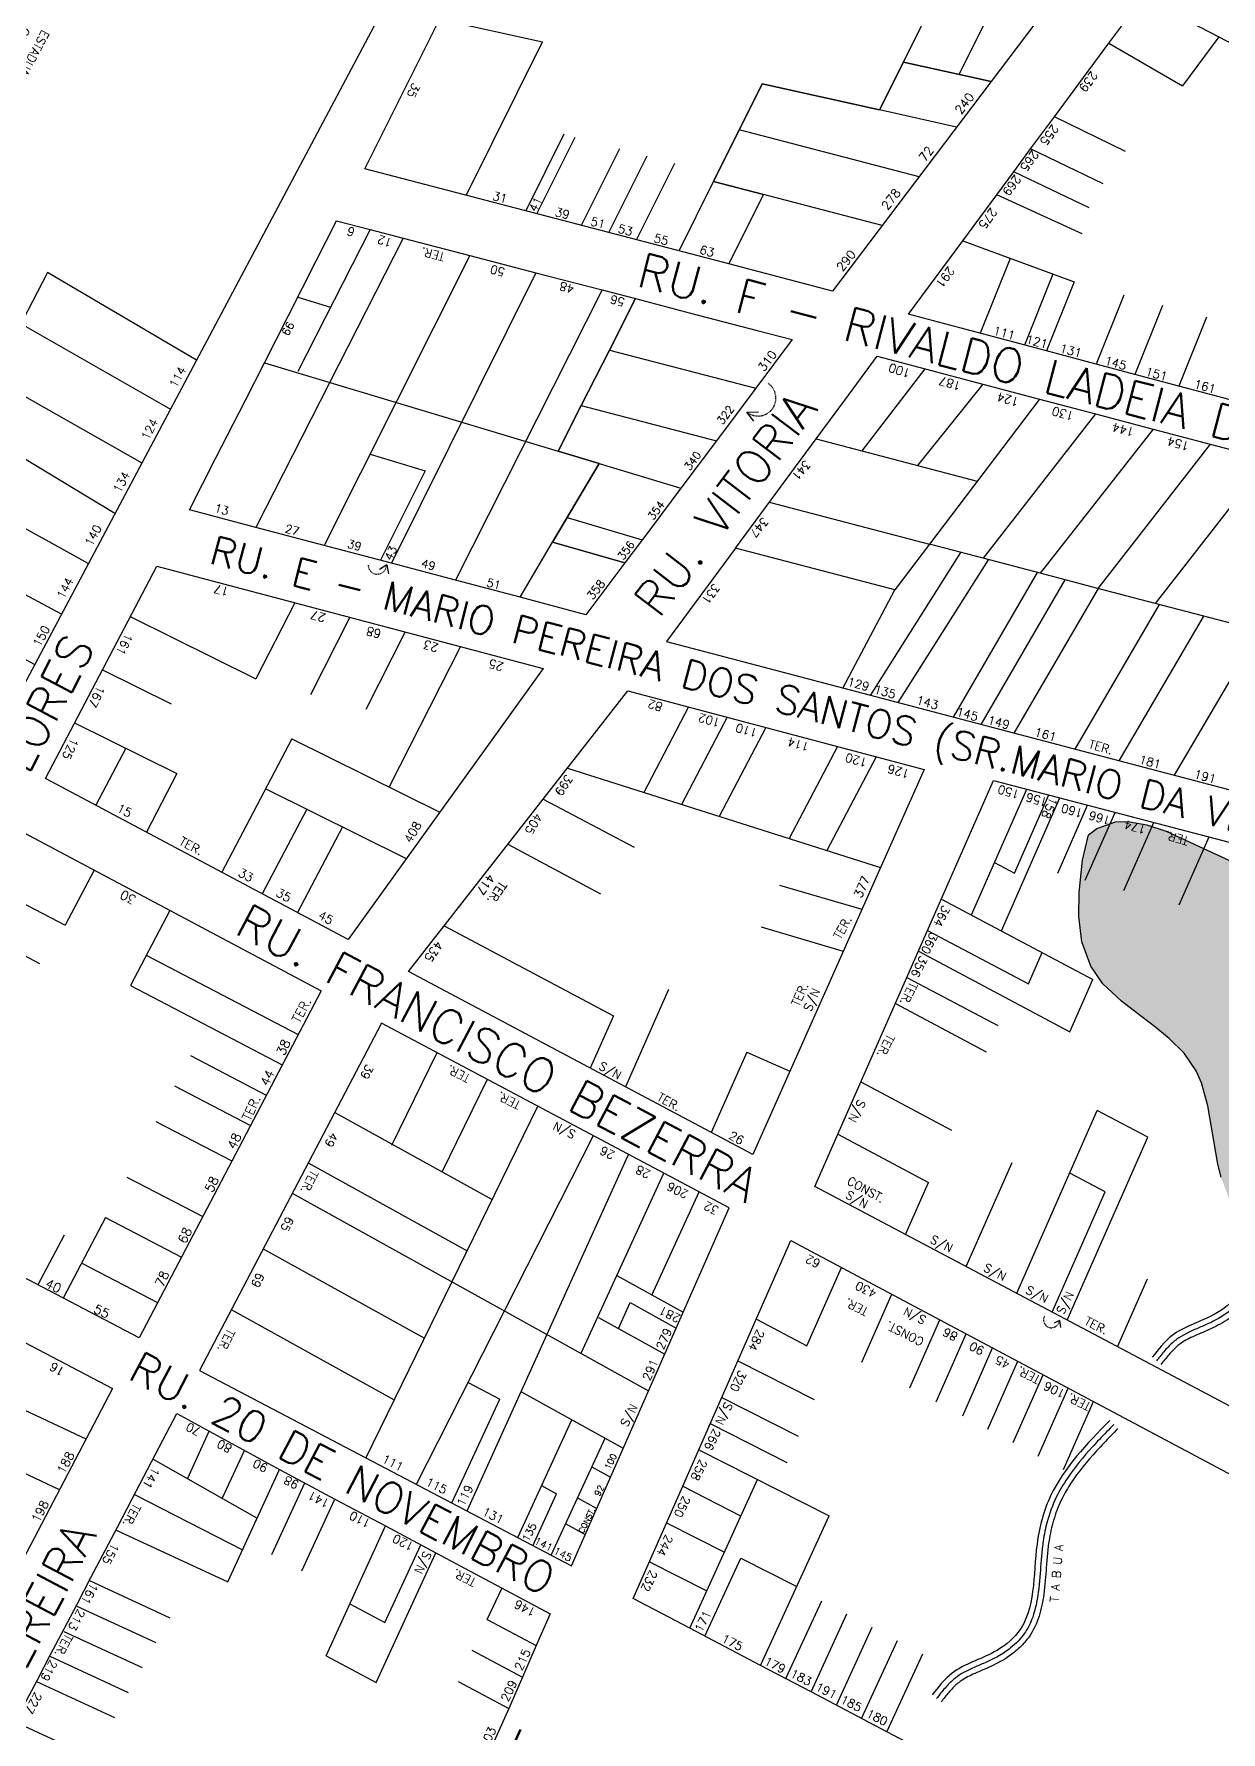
# Model space of a CAD drawing. Extents: x 714896 to 749292, y 8417558 to 8447149.
# Drawn here: x 738082.1 to 738290, y 8427037.1 to 8427334.4 of the extents above; entities that cross this region are included whole.
import ezdxf

# ---------------------------------------------------------------- set-up
doc = ezdxf.new("R2010")
doc.units = 0
doc.header["$MEASUREMENT"] = 0
doc.linetypes.add('ACAD_ISO03W100', pattern=[30, 12, -18])
for name, color, linetype in [('LOTE', 7, 'CONTINUOUS'), ('NUM-PORTA', 7, 'CONTINUOUS'), ('QUADRA', 6, 'CONTINUOUS'), ('REFERENCIA', 7, 'CONTINUOUS'), ('TEXTO', 7, 'CONTINUOUS'), ('TEXTODERUA', 3, 'CONTINUOUS')]:
    doc.layers.add(name, color=color, linetype=linetype)
doc.styles.add('ROMANS', font='ROMANS.SHX', dxfattribs={"height": 1.5})

msp = doc.modelspace()

# ---------------------------------------------------------------- hatches: boundary and pattern name
at = {"layer": 'REFERENCIA', "linetype": 'CONTINUOUS'}
h = msp.add_hatch(dxfattribs=at)
h.set_pattern_fill('AR-SAND', color=256, scale=2, style=0)
h.set_pattern_definition([(37.5, (0, 0), (-0.1259867162, 3.853647538), [0, -3.04, 0, -3.4, 0, -3.25]), (7.5, (0, 0), (3.5395534105, 5.6442921305), [0, -1.64, 0, -2.74, 0, -1.05]), (327.5, (-2.46, 0), (6.2282837235, 0.0113181071), [0, -1, 0, -3.6, 0, -4.7]), (317.5, (-2.46, 0), (6.012253209, 1.75535113), [0, -0.5, 0, -2.36, 0, -2.7])])
h.paths.add_polyline_path([(738403.14, 8427106.31), (738406.82, 8427110.55), (738412.96, 8427115.96), (738416.37, 8427120.03), (738418.73, 8427124.71), (738420.48, 8427130.07), (738422.75, 8427138.1), (738424.78, 8427143.42), (738429.03, 8427152.15), (738433.3, 8427160.4), (738435.72, 8427165.45), (738439.77, 8427176.78), (738441.08, 8427184.38), (738442.01, 8427194.93), (738443.01, 8427206.08), (738442.79, 8427209.89), (738442.17, 8427212.49), (738441.64, 8427213.77), (738438.72, 8427217.84), (738436.17, 8427220.02), (738433.07, 8427221.9), (738430.94, 8427222.84), (738427.14, 8427223.94), (738423.1, 8427224.47), (738419.93, 8427224.52), (738415.64, 8427224.15), (738411.95, 8427223.5), (738408.6, 8427222.56), (738405.36, 8427221.18), (738402.38, 8427219.3), (738399.66, 8427216.86), (738396.74, 8427213.42), (738390.71, 8427204.76), (738385.66, 8427197.43), (738379.94, 8427189.29), (738375.22, 8427181.99), (738373.08, 8427178.14), (738370.05, 8427172.34), (738368.52, 8427170.21), (738367.5, 8427169.24), (738366.27, 8427168.54), (738364.85, 8427168.21), (738362.98, 8427168.29), (738359.56, 8427169.33), (738355.91, 8427171.09), (738350.78, 8427173.85), (738347, 8427175.62), (738343.35, 8427176.86), (738338.41, 8427177.91), (738333.64, 8427178.44), (738327.28, 8427178.83), (738321.12, 8427179.45), (738317.64, 8427180.08), (738312.29, 8427181.41), (738307.68, 8427182.88), (738301.02, 8427185.43), (738296.97, 8427187.16), (738286.93, 8427191.8), (738280.36, 8427194.79), (738277.01, 8427195.94), (738273.67, 8427196.53), (738271.52, 8427196.44), (738268.26, 8427195.27), (738266.79, 8427194.15), (738265.72, 8427189.76), (738265.15, 8427184.07), (738265.1, 8427179.87), (738265.64, 8427175.45), (738267.17, 8427171.18), (738269.32, 8427168.11), (738272.57, 8427165.05), (738276.11, 8427162.32), (738278.59, 8427160.44), (738280.93, 8427158.53), (738283.55, 8427155.92), (738285.62, 8427152.86), (738286.55, 8427150.77), (738287.69, 8427146.7), (738289.44, 8427136.52), (738289.99, 8427134.2), (738291.58, 8427129.97), (738292.93, 8427127.67), (738295.68, 8427123.91), (738298.05, 8427120.75), (738299.96, 8427117.56), (738300.84, 8427115.38), (738301.38, 8427113.32), (738301.86, 8427110.67), (738302.26, 8427107.71), (738302.5, 8427106), (738302.99, 8427103.36), (738304.03, 8427099.97), (738305.08, 8427097.36), (738305.79, 8427095.38), (738306.47, 8427092.63), (738307.02, 8427088.63), (738308.15, 8427087.51), (738309.65, 8427086.12), (738315.96, 8427083.12), (738321.47, 8427079.66), (738326.07, 8427075.61), (738330.15, 8427070.25), (738333.91, 8427063.85), (738337.35, 8427058.58), (738341.29, 8427054.31), (738350.04, 8427047.64), (738361.26, 8427041.9), (738370.92, 8427038.46), (738384.73, 8427034.95), (738402.69, 8427031.53), (738405.78, 8427032.87), (738408.42, 8427034.32), (738409.55, 8427035.2), (738410.36, 8427036.07), (738411.16, 8427037.58), (738411.45, 8427039.57), (738411.03, 8427042.67), (738409.95, 8427046.16), (738408.11, 8427051.27), (738406.54, 8427056.94), (738406.02, 8427061.38), (738406.07, 8427064.93), (738406.54, 8427070.64), (738406.91, 8427075.84), (738406.79, 8427080.44), (738405.89, 8427085.02), (738403.16, 8427093.09), (738401.89, 8427098.09), (738401.68, 8427102.17)])
h.paths.add_polyline_path([(738415.2, 8427161.1), (738414.77, 8427162.26), (738414.63, 8427164.04), (738414.62, 8427166.07), (738413.91, 8427167.88), (738412.94, 8427169.36), (738410.89, 8427171.33), (738409.5, 8427171.98), (738409.54, 8427173.47), (738409.09, 8427178.27), (738408.04, 8427179.76), (738408, 8427181.09), (738408.25, 8427182.25), (738409.05, 8427183.75), (738409.55, 8427185.41), (738409.79, 8427187.9), (738411, 8427191.21), (738413.3, 8427197.54), (738414.39, 8427199.87), (738416.59, 8427202.04), (738417.81, 8427204.21), (738419.86, 8427207.21), (738420.38, 8427209.2), (738422.05, 8427210.04), (738422.76, 8427209.55), (738424.7, 8427209.9), (738426.21, 8427211.08), (738428.96, 8427212.26), (738429.64, 8427213.09), (738430.89, 8427213.11), (738431.05, 8427212.11), (738430.53, 8427209.96), (738431.09, 8427208.63), (738431.09, 8427207.47), (738430.41, 8427206.47), (738429.47, 8427203.82), (738429.09, 8427200.5), (738429.66, 8427198.85), (738431.04, 8427197.04), (738430.94, 8427193.39), (738430.54, 8427191.4), (738430.85, 8427187.43), (738429.65, 8427183.94), (738430.21, 8427182.12), (738430.23, 8427180.13), (738429.42, 8427178.63), (738427.85, 8427167.35), (738427.18, 8427166.52), (738425.82, 8427166.17), (738424.89, 8427164.67), (738424.21, 8427163.17), (738423.53, 8427161.51), (738422.99, 8427160.51), (738422.17, 8427160.5), (738420.1, 8427161.14), (738418.7, 8427160.3), (738418, 8427159.97), (738417.58, 8427159.63), (738417.16, 8427160.79)], flags=16)
h.paths.add_polyline_path([(738314.52, 8427122.17), (738356.72, 8427122.17), (738356.72, 8427128.17), (738314.52, 8427128.17)], flags=24)
h.paths.add_polyline_path([(738415.42, 8427181.4), (738426.76, 8427185.74), (738425.59, 8427188.81), (738414.25, 8427184.47)], flags=8)

# ---------------------------------------------------------------- linework, layer by layer
at = {"layer": 'LOTE', "color": 7}
for p, q in [((738273.27, 8427313.8, 527.59), (738260.83, 8427319.91, 526.87)), ((738269.33, 8427308.19, 527.51), (738256.66, 8427314.28, 526.87)), ((738266.93, 8427303.97, 527.48), (738253.69, 8427310.26, 526.87)), ((738265.68, 8427299.41, 527.44), (738250.72, 8427306.24, 526.87)), ((738146.81, 8427298.65, 524.97), (738120.98, 8427248.01, 522.02)), ((738141, 8427300.17, 524.97), (738128.33, 8427275.31, 523.52)), ((738158.48, 8427295.61, 524.97), (738132.96, 8427244.84, 522.02)), ((738244.77, 8427298.2, 526.87), (738264.26, 8427290.98, 527.34)), ((738084.52, 8427292.64, 524.84), (738048.52, 8427223.24, 521.89)), ((738110.59, 8427277.31, 524.26), (738084.52, 8427292.64, 524.84)), ((738170.04, 8427292.59, 524.97), (738144.74, 8427241.72, 522.02)), ((738253.09, 8427295.12, 527.38), (738247.83, 8427281.99, 526.87)), ((738260.54, 8427292.36, 527.36), (738255.56, 8427279.93, 526.87)), ((738181.66, 8427289.58, 524.97), (738155.93, 8427238.77, 522.02)), ((738264.26, 8427290.98, 527.34), (738259.42, 8427278.9, 526.87)), ((738128.34, 8427288.33, 524.93), (738134.08, 8427286.6, 524.78)), ((738272.96, 8427288.66, 527.34), (738268.12, 8427276.58, 526.87)), ((738279.73, 8427286.86, 527.34), (738274.89, 8427274.78, 526.87)), ((738079.88, 8427283.67, 524.8), (738106.03, 8427268.72, 524.26)), ((738287.46, 8427284.8, 527.34), (738282.62, 8427272.72, 526.87)), ((738045.12, 8427281.37, 527.25), (738096.33, 8427250.48, 524.26)), ((738122.49, 8427276.84, 524.93), (738173.94, 8427261.36, 523.6)), ((738227.14, 8427261.41, 527.21), (738238.19, 8427275.78, 527.84)), ((738074.93, 8427274.11, 524.73), (738101.02, 8427259.31, 524.26)), ((738248.3, 8427273.11, 527.84), (738236.82, 8427258.86, 526.91)), ((738091.64, 8427241.66, 524.26), (738039.37, 8427270.73, 527.25)), ((738258.22, 8427270.48, 527.84), (738238.93, 8427245.06)), ((738268.02, 8427267.89, 527.84), (738248.34, 8427242.59, 525.94)), ((738278.09, 8427265.23, 527.84), (738258.33, 8427239.97, 525.87)), ((738086.95, 8427232.83, 524.26), (738034.42, 8427260.9, 527.25)), ((738141, 8427260.83, 524.38), (738150.62, 8427257.94, 524.13)), ((738288.09, 8427262.59, 527.84), (738268.4, 8427237.32, 525.74)), ((738298.11, 8427259.94, 527.84), (738278.44, 8427234.69, 525.76)), ((738150.62, 8427257.94, 524.13), (738142.81, 8427242.24, 522.02)), ((738181.08, 8427259.21, 524.47), (738195.43, 8427254.89, 523.6)), ((738175.5, 8427249.76, 524.4), (738188.61, 8427245.81, 523.6)), ((738167.26, 8427235.77, 522.02), (738172.94, 8427245.4, 523.6)), ((738228.64, 8427218.59, 523.38), (738244.44, 8427243.61, 527.12)), ((738233.48, 8427217.32, 523.38), (738249.28, 8427242.34, 527.04)), ((738243.15, 8427214.77, 523.38), (738257.86, 8427240.09, 526.91)), ((738082.25, 8427224, 524.26), (738056.17, 8427237.92, 523.85)), ((738223.79, 8427219.86, 523.38), (738232.86, 8427237.05)), ((738247.98, 8427213.5, 523.38), (738262.71, 8427238.82, 526.87)), ((738253.79, 8427211.98, 523.38), (738268.54, 8427237.29, 526.83)), ((738127.81, 8427234.82), (738121.02, 8427221.47, 0.36)), ((738264.43, 8427209.18, 523.38), (738279.23, 8427234.48, 526.81)), ((738099.01, 8427232.39), (738121.02, 8427221.47, 0.36)), ((738137.47, 8427232.26), (738130.57, 8427218.68, 0.33)), ((738272.16, 8427207.15, 523.38), (738287.01, 8427232.44, 526.84)), ((738147.14, 8427229.7), (738140.24, 8427216.12, 0.33)), ((738156.81, 8427227.14), (738144.31, 8427202.55, 0.59)), ((738281.83, 8427204.61, 523.38), (738296.68, 8427229.9, 526.84)), ((738094.14, 8427223.08), (738106.15, 8427217.13, 0.42)), ((738196.75, 8427216.56, 521.89), (738188.91, 8427201.59, 521.89)), ((738089.26, 8427213.78), (738107.18, 8427204.9, 0.63)), ((738203.52, 8427214.77, 521.89), (738195.52, 8427199.5, 521.89)), ((738210.29, 8427212.98, 521.89), (738202.12, 8427197.4, 521.89)), ((738098.22, 8427209.35, 13.46), (738092.99, 8427199.35, 521.89)), ((738127.31, 8427210.98, 2106.55), (738115.06, 8427187.61, 521.89)), ((738127.31, 8427210.98, 2106.55), (738153.19, 8427198.15)), ((738222.85, 8427209.65, 521.89), (738214.39, 8427193.51, 521.89)), ((738229.62, 8427207.86, 521.89), (738221, 8427191.41, 521.89)), ((738107.18, 8427204.9, 0.63), (738101.82, 8427194.65, 521.89)), ((738122.73, 8427202.24, 2003.55), (738147.34, 8427190.03)), ((738129.9, 8427198.68, 1527.49), (738122.13, 8427183.85, 521.89)), ((738136.17, 8427195.57, 1539.47), (738128.31, 8427180.57, 521.89)), ((738074.33, 8427185.29, 517.59), (738087.63, 8427178.35, 519.73)), ((738070.62, 8427178.2), (738083.13, 8427171.67, 2.01)), ((738101.8, 8427173.08, 1040.65), (738128.4, 8427159.21)), ((738099.02, 8427167.77, 1040.65), (738125.62, 8427153.9)), ((738193.27, 8427167.07, 521.89), (738185.7, 8427150.05, 521.89)), ((738183.59, 8427162.49, 521.89), (738179.52, 8427153.34, 521.89)), ((738206.96, 8427156.11, 521.89), (738200.71, 8427142.07, 521.89)), ((738109.55, 8427155.51, 519.75), (738122.83, 8427148.58)), ((738106.76, 8427150.2, 519.75), (738120.05, 8427143.27)), ((738103.51, 8427144, 519.75), (738116.8, 8427137.07)), ((738098.41, 8427134.25, 519.75), (738111.69, 8427127.32)), ((738094.69, 8427127.17, 519.75), (738087.27, 8427113.03, 517.59)), ((738094.69, 8427127.17, 519.75), (738107.98, 8427120.24)), ((738087.42, 8427124.06, 518.92), (738082.84, 8427115.35, 517.59)), ((738090.52, 8427119.19, 519.75), (738103.8, 8427112.27)), ((738091.27, 8427088.35), (738073.13, 8427096.87)), ((738086.63, 8427079.49), (738073.04, 8427085.88))]:
    msp.add_line(p, q, dxfattribs=at)
at = {"layer": 'LOTE', "color": 7, "linetype": 'CONTINUOUS', "flags": 128}
for points in [[(738234.37, 8427329.49), (738243.2, 8427347.21)], [(738244.13, 8427327.32), (738252.97, 8427345.04)], [(738153.18, 8427337.03), (738171.21, 8427333.02)], [(738157.85, 8427306.23), (738171.21, 8427333.02)], [(738243.7, 8427318.1), (738230.19, 8427321.11)], [(738168.3, 8427303.47), (738175, 8427316.9)], [(738170.22, 8427302.91), (738176.92, 8427316.33)], [(738237.11, 8427309.38), (738205.65, 8427317.61)], [(738178.02, 8427300.92), (738184.71, 8427314.34)], [(738182.82, 8427299.66), (738189.51, 8427313.08)], [(738187.64, 8427298.35), (738194.34, 8427311.77)], [(738195.09, 8427296.43), (738201.15, 8427308.59)], [(738230.67, 8427300.86), (738209.86, 8427306.31)], [(738182.91, 8427279.07), (738208.54, 8427272.38)], [(738177.98, 8427269.33), (738201.63, 8427263.17)], [(738208.17, 8427266.59), (738206.97, 8427268.21), (738208.98, 8427268.25)], [(738246.29, 8427180.14), (738255.99, 8427202.16)], [(738251.53, 8427177.36), (738261.79, 8427200.64)], [(738253.83, 8427187.46), (738259.86, 8427201.15)], [(738261.39, 8427187.48), (738266.63, 8427199.38)], [(738266.23, 8427186.22), (738271.47, 8427198.11)], [(738273, 8427184.45), (738278.24, 8427196.34)], [(738282.67, 8427181.92), (738287.91, 8427193.81)], [(738250.33, 8427189.32), (738253.83, 8427187.46)], [(738241.04, 8427182.93), (738267.53, 8427168.85)], [(738238.62, 8427177.44), (738256.26, 8427168.07)], [(738237.01, 8427173.78), (738263.5, 8427159.7)], [(738256.26, 8427168.07), (738258.68, 8427173.56)], [(738234.99, 8427169.21), (738250.89, 8427160.76)], [(738263.5, 8427159.7), (738267.53, 8427168.85)], [(738232.98, 8427164.63), (738248.87, 8427156.18)], [(738226.93, 8427150.91), (738242.82, 8427142.45)], [(738254.22, 8427113.89), (738268.33, 8427145.92)], [(738277.17, 8427141.24), (738268.33, 8427145.92)], [(738222.9, 8427141.75), (738238.79, 8427133.3)], [(738263.06, 8427109.21), (738277.17, 8427141.24)], [(738245.38, 8427118.57), (738253.42, 8427136.82)], [(738269.68, 8427131.66), (738263.49, 8427134.93)], [(738234.77, 8427124.18), (738238.79, 8427133.3)], [(738260.4, 8427110.61), (738269.68, 8427131.66)], [(738217.46, 8427104.69), (738223.51, 8427118.42)], [(738271.89, 8427104.53), (738277.13, 8427116.43)], [(738227.1, 8427101.82), (738232.34, 8427113.72)], [(738208.64, 8427109.38), (738217.46, 8427104.69)], [(738235.53, 8427097.34), (738240.77, 8427109.24)], [(738261.7, 8427109.11), (738260.75, 8427108.65)], [(738261.7, 8427109.11), (738261.89, 8427107.88)], [(738240.12, 8427094.9), (738245.36, 8427106.8)], [(738205.41, 8427102.06), (738218.78, 8427095.27)], [(738244.76, 8427092.44), (738250, 8427104.33)], [(738249.17, 8427090.09), (738254.42, 8427101.98)], [(738253.59, 8427087.74), (738258.83, 8427099.64)], [(738158.17, 8427098.28), (738163.69, 8427095.37)], [(738258, 8427085.39), (738263.25, 8427097.29)], [(738202.59, 8427095.66), (738215.96, 8427088.86)], [(738262.42, 8427083.05), (738267.66, 8427094.94)], [(738200.57, 8427091.08), (738213.94, 8427084.29)], [(738109.01, 8427081.43), (738112.83, 8427089.74)], [(738102.99, 8427084.86), (738121.2, 8427074.51)], [(738115.11, 8427077.97), (738118.98, 8427086.39)], [(738198.56, 8427086.51), (738221.39, 8427074.9)], [(738116.09, 8427063.38), (738125.13, 8427083.04)], [(738099.74, 8427078.66), (738118.64, 8427068.98)], [(738123.78, 8427068.13), (738129.55, 8427080.68)], [(738195.73, 8427080.1), (738205.86, 8427074.95)], [(738129.07, 8427065.3), (738134.85, 8427077.86)], [(738096.43, 8427072.48), (738116.09, 8427063.38)], [(738133.3, 8427050.4), (738143.68, 8427073.15)], [(738192.91, 8427073.7), (738203.04, 8427068.55)], [(738143.56, 8427056.24), (738149.86, 8427069.85)], [(738142.07, 8427045.72), (738152.52, 8427068.43)], [(738189.9, 8427066.87), (738199.95, 8427061.77)], [(738205.91, 8427067.51), (738215.71, 8427062.53)], [(738091.85, 8427063.61), (738105.93, 8427057.09)], [(738161.52, 8427056.76), (738164.07, 8427062.21)], [(738089.65, 8427059.13), (738103.51, 8427052.72)], [(738137.45, 8427059.49), (738143.56, 8427056.24)], [(738087.4, 8427054.68), (738101.08, 8427048.34)], [(738161.52, 8427056.76), (738170.08, 8427052.2)], [(738084.9, 8427050.34), (738098.66, 8427043.97)], [(738133.3, 8427050.4), (738142.07, 8427045.72)], [(738158.84, 8427051.41), (738167.68, 8427046.7)], [(738082.58, 8427045.92), (738096.23, 8427039.6)], [(738156.44, 8427045.91), (738165.28, 8427041.2)], [(738078.87, 8427038.84), (738093.88, 8427031.89)]]:
    msp.add_lwpolyline(points, dxfattribs=at)
at = {"layer": 'LOTE', "color": 7}
for points in [[(738270.34, 8427332.78), (738283.26, 8427325.33)], [(738289.6, 8427333.91), (738283.26, 8427325.33)], [(738219.1, 8427263.52), (738247.32, 8427256.11)], [(738210.9, 8427252.42), (738238.93, 8427245.06)]]:
    msp.add_lwpolyline(points, dxfattribs=at)
at = {"layer": 'LOTE', "color": 7, "linetype": 'ACAD_ISO03W100', "ltscale": 0.003, "flags": 128}
msp.add_lwpolyline([(738143.94, 8427241.45), (738143.61, 8427240.54), (738143.34, 8427240.2), (738142.95, 8427239.93), (738142.53, 8427239.79), (738142.04, 8427239.78), (738141.58, 8427239.92), (738141.13, 8427240.25), (738140.85, 8427240.66), (738140.7, 8427241.39)], dxfattribs=at)
at = {"layer": 'LOTE', "color": 7, "flags": 128}
for points in [[(738143.94, 8427241.45), (738142.64, 8427240.62)], [(738143.94, 8427241.45), (738144.2, 8427239.89)], [(738092.68, 8427187.99), (738087.63, 8427178.35)], [(738105.92, 8427180.94), (738099.02, 8427167.77)]]:
    msp.add_lwpolyline(points, dxfattribs=at)
at = {"layer": 'LOTE', "color": 7, "elevation": 521.89, "flags": 128}
for points in [[(738175.54, 8427205.83), (738230.35, 8427188.44)], [(738171.32, 8427200.44), (738187.22, 8427191.99)], [(738165.13, 8427192.51), (738181.37, 8427183.87)], [(738212.71, 8427185.36), (738227.1, 8427181.14)], [(738153.98, 8427178.24), (738183.59, 8427162.49)], [(738209.45, 8427178.05), (738223.85, 8427173.83)], [(738206.96, 8427156.11), (738214.49, 8427152.81)]]:
    msp.add_lwpolyline(points, dxfattribs=at)
at = {"layer": 'LOTE', "color": 7, "linetype": 'CONTINUOUS'}
for points in [[(738144.79, 8427139.84), (738152.72, 8427156.06)], [(738153.62, 8427135.15), (738161.55, 8427151.36)], [(738140.29, 8427085.12), (738170.38, 8427146.67)], [(738134.81, 8427145.58), (738162.37, 8427130.3)], [(738149.14, 8427080.46), (738180.09, 8427141.51)], [(738157.99, 8427075.81), (738186.27, 8427138.22)], [(738130.17, 8427136.72), (738157.98, 8427121.3)], [(738177.95, 8427103.38), (738192.45, 8427134.93)], [(738127.38, 8427131.41), (738189.76, 8427096.83)], [(738190.33, 8427113.59), (738198.63, 8427131.65)], [(738122.27, 8427121.66), (738150.5, 8427106.02)], [(738184.2, 8427116.99), (738195.81, 8427110.56)], [(738116.7, 8427111.03), (738145.23, 8427095.22)], [(738184.48, 8427107.73), (738186.56, 8427112.27)], [(738186.56, 8427112.27), (738194.6, 8427107.81)], [(738180.98, 8427109.67), (738192.58, 8427103.24)], [(738167.4, 8427096.7), (738185.33, 8427086.76)], [(738155.33, 8427077.2), (738163.69, 8427095.37)], [(738166.84, 8427071.15), (738176.31, 8427091.76)], [(738172.71, 8427068.02), (738182.14, 8427088.53)], [(738179.84, 8427083.53), (738183.1, 8427081.72)], [(738196.98, 8427055.26), (738208.85, 8427081.27)], [(738169.47, 8427069.7), (738173.64, 8427078.78)], [(738171.02, 8427080.24), (738173.64, 8427078.78)], [(738177.33, 8427078.08), (738180.68, 8427076.23)], [(738175.25, 8427073.55), (738178.67, 8427071.65)], [(738209.37, 8427048.74), (738221.39, 8427074.9)], [(738199.63, 8427053.86), (738205.91, 8427067.51)], [(738213.79, 8427046.42), (738220.07, 8427060.07)], [(738218.22, 8427044.09), (738224.49, 8427057.74)], [(738222.64, 8427041.76), (738228.92, 8427055.41)], [(738227.07, 8427039.44), (738233.34, 8427053.08)], [(738231.49, 8427037.11), (738237.77, 8427050.76)]]:
    msp.add_lwpolyline(points, dxfattribs=at)
at = {"layer": 'LOTE', "color": 7, "linetype": 'ACAD_ISO03W100', "ltscale": 0.004}
msp.add_arc((738208.93, 8427270.64), 3.13, 231.108, 55.9573, dxfattribs=at)
at = {"layer": 'LOTE', "color": 7, "linetype": 'ACAD_ISO03W100', "ltscale": 0.002}
msp.add_arc((738260.31, 8427109.26), 1.4, 153.6772, 353.9366, dxfattribs=at)
at = {"layer": 'QUADRA', "color": 6, "linetype": 'CONTINUOUS'}
for points in [[(738074.4, 8427209.22), (738157.98, 8427366.45), (738104.82, 8427381.87), (738102.19, 8427382.22), (738099.66, 8427381.68), (738097.3, 8427380.21), (738095.67, 8427378.1), (738022.08, 8427237.55), (738074.4, 8427209.22)], [(738262.48, 8427342.93), (738249.74, 8427326.08), (738249.74, 8427326.08), (738234.37, 8427329.49), (738230.19, 8427321.11), (738209.67, 8427325.66), (738201.15, 8427308.59), (738209.86, 8427306.31), (738203.79, 8427294.14), (738203.79, 8427294.14), (738140.09, 8427310.77), (738166.73, 8427364.19), (738262.48, 8427342.93)], [(738201.15, 8427308.59), (738209.67, 8427325.66), (738230.19, 8427321.11), (738234.37, 8427329.49), (738234.37, 8427329.49), (738249.74, 8427326.08), (738221.97, 8427289.35), (738203.79, 8427294.14), (738209.86, 8427306.31)], [(738185.61, 8427241.81), (738178.8, 8427232.72), (738167.26, 8427235.77), (738155.93, 8427238.77), (738144.74, 8427241.72), (738132.96, 8427244.84), (738120.98, 8427248.01), (738109.38, 8427251.08), (738113.95, 8427260.06), (738119.16, 8427270.29), (738122.49, 8427276.84), (738126.7, 8427285.11), (738131.57, 8427294.67), (738135.14, 8427301.7), (738141, 8427300.17), (738146.81, 8427298.65), (738158.48, 8427295.61), (738170.04, 8427292.59), (738181.66, 8427289.58), (738187.46, 8427288.06), (738182.91, 8427279.07), (738177.98, 8427269.33), (738173.94, 8427261.36), (738181.08, 8427259.21), (738172.94, 8427245.4), (738185.61, 8427241.81)], [(738185.61, 8427241.81), (738172.94, 8427245.4), (738181.08, 8427259.21), (738173.94, 8427261.36), (738177.98, 8427269.33), (738182.91, 8427279.07), (738187.46, 8427288.06), (738197.09, 8427285.54), (738208.76, 8427282.5), (738214.93, 8427280.89), (738208.54, 8427272.38), (738201.63, 8427263.17), (738195.43, 8427254.89), (738190.14, 8427247.84), (738185.61, 8427241.81)], [(738084.16, 8427204.04), (738103.64, 8427241.22), (738171.31, 8427223.3), (738137.14, 8427175.87), (738084.16, 8427204.04)], [(738100.55, 8427106.07), (738047.41, 8427133.92), (738079.43, 8427195.03), (738132.41, 8427166.86), (738100.55, 8427106.07)], [(738058.62, 8427026.05), (738004.24, 8427051.54), (738042.77, 8427125.06), (738095.91, 8427097.21), (738058.62, 8427026.05)]]:
    msp.add_lwpolyline(points, close=True, dxfattribs=at)
at = {"layer": 'QUADRA'}
for points in [[(738292.28, 8427270.15), (738282.62, 8427272.72), (738274.89, 8427274.78), (738268.12, 8427276.58), (738259.42, 8427278.9), (738251.08, 8427281.12), (738241.42, 8427283.7), (738235.26, 8427285.34), (738235.26, 8427285.34), (738244.77, 8427298.2), (738250.72, 8427306.24), (738253.69, 8427310.26), (738256.66, 8427314.28), (738260.83, 8427319.91), (738265.91, 8427326.78), (738270.34, 8427332.78), (738276.29, 8427340.82)], [(738282.83, 8427337.43), (738289.6, 8427333.91), (738295.76, 8427330.72)]]:
    msp.add_lwpolyline(points, dxfattribs=at)
at = {"layer": 'QUADRA', "color": 6}
msp.add_lwpolyline([(738292.34, 8427231.04), (738278.44, 8427234.69), (738268.4, 8427237.32), (738258.33, 8427239.97), (738248.34, 8427242.59), (738238.93, 8427245.06), (738232.86, 8427237.05), (738204.96, 8427244.38), (738204.96, 8427244.38), (738219.1, 8427263.52), (738224.11, 8427270.31), (738229.79, 8427278), (738238.19, 8427275.78), (738248.3, 8427273.11), (738258.22, 8427270.48), (738268.02, 8427267.89), (738278.09, 8427265.23), (738288.09, 8427262.59), (738298.11, 8427259.94)], dxfattribs=at)
msp.add_lwpolyline([(738361.91, 8427183.55), (738380.78, 8427207.82), (738374.01, 8427209.6), (738355.62, 8427214.42), (738331.42, 8427220.78), (738326.58, 8427222.05), (738320.77, 8427223.57), (738314, 8427225.35), (738307.22, 8427227.13), (738300.58, 8427228.87), (738292.34, 8427231.04), (738278.44, 8427234.69), (738268.4, 8427237.32), (738258.33, 8427239.97), (738248.34, 8427242.59), (738238.93, 8427245.06), (738232.86, 8427237.05), (738204.96, 8427244.38), (738192.88, 8427228.03), (738207.56, 8427224.16), (738253.67, 8427212.02), (738303.08, 8427199.02), (738343.55, 8427188.38), (738361.91, 8427183.55)], close=True, dxfattribs=at)
at = {"layer": 'QUADRA', "linetype": 'CONTINUOUS', "elevation": 521.89}
msp.add_lwpolyline([(738207.99, 8427138.2), (738147.73, 8427170.24), (738186.12, 8427219.38), (738238, 8427205.64), (738207.99, 8427138.2)], close=True, dxfattribs=at)
at = {"layer": 'QUADRA', "linetype": 'CONTINUOUS'}
for points in [[(738321.55, 8427078.24), (738218.87, 8427132.6), (738250.18, 8427203.68), (738354.96, 8427176.28), (738321.55, 8427078.24)], [(738203.87, 8427128.86), (738143.01, 8427161.22), (738111.13, 8427100.4), (738176.25, 8427066.16), (738203.87, 8427128.86)], [(738295.97, 8427003.2), (738278.74, 8427012.26), (738255.13, 8427024.68), (738231.49, 8427037.11), (738218.22, 8427044.09), (738209.37, 8427048.74), (738196.98, 8427055.26), (738187.08, 8427060.46), (738195.73, 8427080.1), (738205.47, 8427102.19), (738214.68, 8427123.11), (738240.77, 8427109.24), (738274.79, 8427091.15), (738301.86, 8427076.76), (738318.1, 8427068.12), (738311.69, 8427049.32), (738304.1, 8427027.05), (738295.97, 8427003.2)]]:
    msp.add_lwpolyline(points, close=True, dxfattribs=at)
at = {"layer": 'QUADRA', "color": 6, "linetype": 'CONTINUOUS'}
msp.add_lwpolyline([(738077.56, 8427036.33), (738079.34, 8427039.73), (738082.74, 8427046.23), (738085.06, 8427050.66), (738087.42, 8427055.16), (738089.69, 8427059.48), (738092.11, 8427064.11), (738096.75, 8427072.96), (738099.34, 8427077.9), (738104.07, 8427086.92), (738107.16, 8427092.82), (738125.13, 8427083.04), (738134.85, 8427077.86), (738143.68, 8427073.15), (738152.52, 8427068.43), (738160.17, 8427064.35), (738164.89, 8427061.84), (738172.54, 8427057.75), (738170.08, 8427052.2), (738167.68, 8427046.7), (738165.28, 8427041.2), (738160.37, 8427030.25)], dxfattribs=at)
at = {"layer": 'REFERENCIA', "linetype": 'CONTINUOUS'}
msp.add_lwpolyline([(738289.99, 8427134.2), (738289.44, 8427136.52), (738287.69, 8427146.7), (738286.55, 8427150.77), (738285.62, 8427152.86), (738283.55, 8427155.92), (738280.93, 8427158.53), (738278.59, 8427160.44), (738276.11, 8427162.32), (738272.57, 8427165.05), (738269.32, 8427168.11), (738267.17, 8427171.18), (738265.64, 8427175.45), (738265.1, 8427179.87), (738265.15, 8427184.07), (738265.72, 8427189.76), (738266.79, 8427194.15), (738268.26, 8427195.27), (738271.52, 8427196.44), (738273.67, 8427196.53), (738277.01, 8427195.94), (738280.36, 8427194.79), (738286.93, 8427191.8), (738296.97, 8427187.16)], dxfattribs=at)
at = {"layer": 'REFERENCIA', "color": 4, "linetype": 'CONTINUOUS'}
msp.add_spline([(738309.02, 8427150.74), (738298.66, 8427137.55), (738296.27, 8427129.09), (738292.93, 8427113.58), (738288.79, 8427110.2), (738281.43, 8427106.49), (738277.91, 8427102.68)], degree=3, dxfattribs=at)
for points, knots in [([(738309.74, 8427150.04), (738309.31, 8427149.6), (738308.88, 8427149.17), (738307.62, 8427147.86), (738306.78, 8427146.98), (738304.36, 8427144.33), (738302.86, 8427142.53), (738300.86, 8427139.56), (738300.21, 8427138.45), (738299, 8427135.94), (738298.47, 8427134.5), (738297.76, 8427131.9), (738297.53, 8427130.77), (738297.23, 8427128.81), (738297.14, 8427127.98), (738296.99, 8427126.29), (738296.93, 8427125.44), (738296.74, 8427122.85), (738296.61, 8427121.11), (738296.07, 8427118.01), (738295.7, 8427116.63), (738294.84, 8427114.69), (738294.5, 8427114.08), (738293.77, 8427113.01), (738293.39, 8427112.55), (738292.57, 8427111.68), (738292.13, 8427111.28), (738291, 8427110.38), (738290.3, 8427109.91), (738288.94, 8427109.13), (738288.3, 8427108.82), (738287.01, 8427108.23), (738286.38, 8427107.96), (738285.08, 8427107.4), (738284.43, 8427107.11), (738283.26, 8427106.51), (738282.74, 8427106.2), (738281.99, 8427105.66), (738281.73, 8427105.45), (738281.22, 8427104.99), (738280.97, 8427104.74), (738280.23, 8427103.96), (738279.75, 8427103.39), (738279.08, 8427102.55), (738278.89, 8427102.3), (738278.69, 8427102.06)], [0, 0, 0, 0, 1.783926, 1.783926, 5.351779, 5.351779, 12.487484, 12.487484, 16.551706, 16.551706, 21.392539, 21.392539, 24.901311, 24.901311, 27.351555, 27.351555, 29.8018, 29.8018, 34.702289, 34.702289, 38.80321, 38.80321, 40.814429, 40.814429, 42.471394, 42.471394, 44.128359, 44.128359, 46.44257, 46.44257, 48.459098, 48.459098, 50.475625, 50.475625, 52.698325, 52.698325, 54.689008, 54.689008, 55.836696, 55.836696, 56.984384, 56.984384, 59.27976, 59.27976, 60.198751, 60.198751, 60.198751, 60.198751]), ([(738310.45, 8427149.34), (738310.03, 8427148.9), (738309.6, 8427148.47), (738308.34, 8427147.16), (738307.51, 8427146.29), (738305.03, 8427143.58), (738303.49, 8427141.72), (738301.64, 8427138.89), (738301.11, 8427137.99), (738300.12, 8427135.99), (738299.68, 8427134.87), (738298.94, 8427132.53), (738298.65, 8427131.31), (738298.3, 8427129.26), (738298.2, 8427128.46), (738298.03, 8427126.8), (738297.97, 8427125.94), (738297.79, 8427123.51), (738297.68, 8427121.9), (738297.28, 8427119.01), (738297.03, 8427117.73), (738296.23, 8427115.22), (738295.67, 8427114), (738294.41, 8427112.19), (738293.87, 8427111.56), (738292.68, 8427110.43), (738292.04, 8427109.91), (738290.88, 8427109.11), (738290.37, 8427108.79), (738289.33, 8427108.21), (738288.81, 8427107.96), (738287.27, 8427107.24), (738286.29, 8427106.85), (738284.49, 8427106.03), (738283.68, 8427105.62), (738282.74, 8427104.97), (738282.5, 8427104.79), (738282.02, 8427104.37), (738281.78, 8427104.14), (738281.08, 8427103.41), (738280.62, 8427102.87), (738279.93, 8427102.01), (738279.71, 8427101.73), (738279.48, 8427101.44)], [0, 0, 0, 0, 1.785026, 1.785026, 5.355078, 5.355078, 12.878364, 12.878364, 16.31588, 16.31588, 20.302778, 20.302778, 24.289676, 24.289676, 26.776357, 26.776357, 29.263038, 29.263038, 33.727075, 33.727075, 37.302475, 37.302475, 40.877876, 40.877876, 42.993009, 42.993009, 45.108141, 45.108141, 46.667242, 46.667242, 48.226343, 48.226343, 51.344545, 51.344545, 54.462746, 54.462746, 55.646659, 55.646659, 56.830572, 56.830572, 59.122002, 59.122002, 60.198751, 60.198751, 60.198751, 60.198751])]:
    msp.add_open_spline(points, degree=3, knots=knots, dxfattribs=at)
at = {"layer": 'REFERENCIA', "linetype": 'CONTINUOUS'}
msp.add_spline([(738270.51, 8427091.63), (738260.16, 8427078.43), (738257.77, 8427069.98), (738254.42, 8427054.47), (738250.28, 8427051.09), (738242.93, 8427047.38), (738239.4, 8427043.56)], degree=3, dxfattribs=at)
for points, knots in [([(738271.23, 8427090.93), (738270.8, 8427090.49), (738270.38, 8427090.06), (738269.11, 8427088.74), (738268.28, 8427087.87), (738265.86, 8427085.22), (738264.36, 8427083.42), (738262.36, 8427080.45), (738261.71, 8427079.34), (738260.49, 8427076.82), (738259.96, 8427075.38), (738259.26, 8427072.79), (738259.02, 8427071.66), (738258.73, 8427069.69), (738258.64, 8427068.87), (738258.48, 8427067.18), (738258.42, 8427066.33), (738258.24, 8427063.74), (738258.1, 8427062), (738257.56, 8427058.9), (738257.2, 8427057.51), (738256.33, 8427055.58), (738256, 8427054.97), (738255.26, 8427053.9), (738254.89, 8427053.44), (738254.07, 8427052.57), (738253.62, 8427052.17), (738252.5, 8427051.27), (738251.8, 8427050.8), (738250.44, 8427050.02), (738249.79, 8427049.7), (738248.51, 8427049.12), (738247.87, 8427048.85), (738246.58, 8427048.29), (738245.92, 8427048), (738244.76, 8427047.4), (738244.24, 8427047.09), (738243.49, 8427046.55), (738243.23, 8427046.34), (738242.71, 8427045.88), (738242.46, 8427045.63), (738241.72, 8427044.85), (738241.24, 8427044.28), (738240.57, 8427043.44), (738240.38, 8427043.19), (738240.19, 8427042.95)], [0, 0, 0, 0, 1.783926, 1.783926, 5.351779, 5.351779, 12.487484, 12.487484, 16.551706, 16.551706, 21.392539, 21.392539, 24.901311, 24.901311, 27.351555, 27.351555, 29.8018, 29.8018, 34.702289, 34.702289, 38.80321, 38.80321, 40.814429, 40.814429, 42.471394, 42.471394, 44.128359, 44.128359, 46.44257, 46.44257, 48.459098, 48.459098, 50.475625, 50.475625, 52.698325, 52.698325, 54.689008, 54.689008, 55.836696, 55.836696, 56.984384, 56.984384, 59.27976, 59.27976, 60.198751, 60.198751, 60.198751, 60.198751]), ([(738271.95, 8427090.23), (738271.52, 8427089.79), (738271.1, 8427089.36), (738269.83, 8427088.05), (738269.01, 8427087.18), (738266.53, 8427084.47), (738264.98, 8427082.61), (738263.13, 8427079.78), (738262.61, 8427078.88), (738261.62, 8427076.87), (738261.17, 8427075.76), (738260.44, 8427073.42), (738260.15, 8427072.2), (738259.8, 8427070.15), (738259.69, 8427069.35), (738259.53, 8427067.69), (738259.46, 8427066.83), (738259.29, 8427064.4), (738259.18, 8427062.79), (738258.78, 8427059.9), (738258.53, 8427058.62), (738257.72, 8427056.11), (738257.17, 8427054.89), (738255.91, 8427053.08), (738255.36, 8427052.45), (738254.18, 8427051.32), (738253.54, 8427050.8), (738252.37, 8427050), (738251.86, 8427049.68), (738250.83, 8427049.1), (738250.3, 8427048.85), (738248.77, 8427048.13), (738247.78, 8427047.73), (738245.98, 8427046.92), (738245.18, 8427046.51), (738244.23, 8427045.86), (738243.99, 8427045.68), (738243.51, 8427045.26), (738243.27, 8427045.03), (738242.57, 8427044.3), (738242.11, 8427043.76), (738241.42, 8427042.9), (738241.2, 8427042.62), (738240.97, 8427042.33)], [0, 0, 0, 0, 1.785026, 1.785026, 5.355078, 5.355078, 12.878364, 12.878364, 16.31588, 16.31588, 20.302778, 20.302778, 24.289676, 24.289676, 26.776357, 26.776357, 29.263038, 29.263038, 33.727075, 33.727075, 37.302475, 37.302475, 40.877876, 40.877876, 42.993009, 42.993009, 45.108141, 45.108141, 46.667242, 46.667242, 48.226343, 48.226343, 51.344545, 51.344545, 54.462746, 54.462746, 55.646659, 55.646659, 56.830572, 56.830572, 59.122002, 59.122002, 60.198751, 60.198751, 60.198751, 60.198751])]:
    msp.add_open_spline(points, degree=3, knots=knots, dxfattribs=at)

# ---------------------------------------------------------------- texts
at = {"layer": 'NUM-PORTA', "color": 7, "style": 'ROMANS'}
for s, height, rotation, p in [('35', 1.484, 244.0713, (738148.5, 8427325.99)), ('239', 1.5, 233.3448, (738267.31, 8427328.06)), ('240', 1.541, 52.4274, (738244.46, 8427320.22)), ('255', 1.5, 233.4025, (738260.48, 8427318.72)), ('72', 1.541, 52.4274, (738238.17, 8427311.9)), ('265', 1.5, 233.4025, (738257, 8427314.19)), ('269', 1.5, 233.3666, (738253.92, 8427309.88)), ('31', 1.491, 345.0543, (738162.32, 8427305.4)), ('41', 1.491, 63.9293, (738170.06, 8427303.11)), ('278', 1.54, 52.321, (738231.6, 8427303.43)), ('39', 1.491, 344.9811, (738173.23, 8427302.59)), ('51', 1.491, 344.9811, (738179.47, 8427300.96)), ('275', 1.5, 233.3271, (738249.72, 8427304.11)), ('6', 1.5, 161.8173, (738138.49, 8427300.31)), ('12', 1.5, 161.8173, (738145.02, 8427298.45)), ('53', 1.492, 345.0264, (738184.27, 8427299.68)), ('55', 1.492, 345.0264, (738190.55, 8427298.04)), ('63', 1.492, 345.0264, (738198.56, 8427295.99)), ('290', 1.535, 51.6429, (738223.72, 8427292.71)), ('50', 1.472, 164.9376, (738164.72, 8427293.34)), ('291', 1.5, 233.3239, (738242.27, 8427293.82)), ('48', 1.473, 165.3537, (738176.85, 8427290.4)), ('56', 1.473, 165.3537, (738185.71, 8427288.1)), ('99', 1.4, 241.1898, (738126.58, 8427284.19)), ('111', 1.5, 344.7102, (738249.98, 8427281.83)), ('121', 1.5, 344.7102, (738255.69, 8427280.31)), ('310', 1.5, 53.434, (738210.01, 8427275.18)), ('131', 1.5, 344.7102, (738261.63, 8427278.73)), ('145', 1.5, 344.6681, (738269.49, 8427276.57)), ('114', 1.487, 62.0015, (738107.07, 8427272.28)), ('100', 1.503, 162.6003, (738235.76, 8427275.62)), ('151', 1.5, 344.6884, (738276.63, 8427274.65)), ('187', 1.507, 163.8441, (738244.6, 8427273.42)), ('124', 1.508, 164.0055, (738254.75, 8427270.61)), ('161', 1.5, 344.7023, (738285.12, 8427272.46)), ('322', 1.372, 53.434, (738202.72, 8427265.89)), ('130', 1.509, 164.1867, (738264.37, 8427268.14)), ('124', 1.487, 62.0012, (738102.16, 8427263.16)), ('144', 1.509, 164.2427, (738274.94, 8427265.34)), ('154', 1.509, 164.3088, (738284.57, 8427262.87)), ('340', 1.371, 53.4302, (738196.97, 8427257.84)), ('134', 1.487, 62.0012, (738097.24, 8427253.9)), ('341', 1.452, 229.7792, (738217.16, 8427259.91)), ('13', 1.444, 344.2844, (738113.63, 8427250.8)), ('354', 1.371, 53.5309, (738190.59, 8427249.16)), ('140', 1.487, 62.0012, (738092.28, 8427244.57)), ('27', 1.444, 344.9705, (738125.98, 8427247.17)), ('347', 1.452, 229.7792, (738209.77, 8427249.9)), ('39', 1.444, 344.9259, (738136.88, 8427244.51)), ('356', 1.371, 53.5309, (738185.33, 8427242.16)), ('43', 1.444, 64.8133, (738144.75, 8427242.08, 522.02)), ('49', 1.444, 344.9259, (738149.84, 8427241.08)), ('144', 1.487, 62.0012, (738087.36, 8427235.33)), ('51', 1.444, 344.9908, (738161.27, 8427237.73)), ('17', 1.52, 164.2279, (738116.43, 8427237.38)), ('358', 1.444, 52.0077, (738179.98, 8427235.21)), ('331', 1.45, 234.0857, (738201.2, 8427238.32)), ('27', 1.52, 164.2279, (738133.35, 8427232.83)), ('150', 1.486, 61.9975, (738083.21, 8427226.93)), ('68', 1.52, 164.0047, (738143.09, 8427229.98)), ('161', 1.5, 243.6948, (738098.18, 8427229.6)), ('23', 1.519, 162.6665, (738153.12, 8427227.56)), ('25', 1.519, 162.6665, (738164.53, 8427224.21)), ('129', 1.499, 344.4179, (738224.46, 8427220.35)), ('167', 1.499, 243.5751, (738093.32, 8427220.44)), ('135', 1.499, 344.5099, (738229.09, 8427219.02)), ('143', 1.499, 344.5099, (738236.53, 8427217.12)), ('82', 1.494, 163.6442, (738192.36, 8427217.19)), ('102', 1.501, 164.0451, (738202.44, 8427214.44)), ('145', 1.5, 344.6212, (738243.51, 8427215.09)), ('110', 1.501, 164.0451, (738208.97, 8427212.67)), ('149', 1.5, 344.6212, (738249.02, 8427213.64)), ('161', 1.5, 344.5099, (738257.2, 8427211.53)), ('125', 1.497, 243.988, (738088.69, 8427211.28)), ('114', 1.504, 164.2044, (738218.05, 8427210.23)), ('120', 1.504, 164.2044, (738228.19, 8427207.45)), ('126', 1.504, 164.2044, (738235.58, 8427205.49)), ('181', 1.5, 344.5099, (738275.51, 8427206.72)), ('399', 1.501, 237.5804, (738175.33, 8427204.88)), ('191', 1.5, 344.5099, (738285.15, 8427204.18)), ('405', 1.501, 240.4733, (738169.92, 8427198.17)), ('417', 1.501, 234.4088, (738161.75, 8427187.51)), ('377', 1.501, 66.3366, (738227.02, 8427182.97)), ('30', 1.603, 153.2699, (738100.2, 8427183.33)), ('435', 1.501, 234.4088, (738152.64, 8427175.77)), ('S/N', 1.501, 66.3366, (738218.19, 8427163.11)), ('38', 1.603, 65.1264, (738125.97, 8427155.37)), ('44', 1.603, 65.1264, (738123.17, 8427150.03)), ('S/N', 1.501, 331.0148, (738180.88, 8427153.24, 521.89)), ('48', 1.603, 65.1264, (738117.38, 8427138.98)), ('26', 1.501, 331.0148, (738203.65, 8427141.07, 521.89)), ('58', 1.603, 65.1264, (738113.41, 8427131.41)), ('68', 1.603, 65.1264, (738108.72, 8427122.45)), ('78', 1.603, 65.1264, (738104.73, 8427114.85)), ('40', 1.603, 335.1264, (738083.96, 8427115.03)), ('55', 1.603, 335.1264, (738092.43, 8427110.58)), ('16', 1.508, 150.2145, (738087.7, 8427100.61)), ('70', 1.489, 153.3041, (738111.53, 8427090.17)), ('80', 1.489, 153.3041, (738116.97, 8427087.2)), ('188', 1.543, 62.5811, (738087.47, 8427082.12)), ('90', 1.489, 153.3041, (738123.24, 8427083.79)), ('141', 1.489, 241.6182, (738102.93, 8427083.6)), ('98', 1.489, 153.3041, (738128.66, 8427080.86)), ('141', 1.489, 153.3041, (738134.05, 8427077.58)), ('198', 1.543, 62.5811, (738083.01, 8427073.61)), ('110', 1.489, 153.3041, (738141.28, 8427074.08)), ('155', 1.489, 241.6182, (738095.83, 8427070.28)), ('120', 1.489, 153.3041, (738148.84, 8427070.05)), ('S/N', 1.489, 243.3041, (738150.49, 8427068.89)), ('161', 1.489, 241.6182, (738092.16, 8427063.32)), ('213', 1.5, 241.6182, (738089.87, 8427058.75)), ('215', 1.493, 65.043, (738167.55, 8427047.69)), ('219', 1.489, 241.6182, (738085.02, 8427049.86)), ('209', 1.493, 65.043, (738165.18, 8427042.25)), ('227', 1.489, 241.6182, (738082.32, 8427044.19)), ('203', 1.493, 65.043, (738161.53, 8427034.05))]:
    msp.add_text(s, height=height, rotation=rotation, dxfattribs=at).set_placement(p)
at = {"layer": 'NUM-PORTA', "style": 'ROMANS'}
for s, height, rotation, p in [('150', 1.489, 163.9055, (738254.84, 8427201.86)), ('156', 1.489, 163.9055, (738259.78, 8427200.5)), ('158', 1.489, 244.0471, (738260.13, 8427200.92)), ('15', 1.52, 332.129, (738096.48, 8427198.37, -521.89)), ('160', 1.489, 163.9055, (738265.94, 8427198.58)), ('166', 1.489, 163.9055, (738270.79, 8427197.31)), ('408', 1.52, 60.1844, (738148.16, 8427192.58)), ('174', 1.489, 163.9055, (738276.98, 8427195.7)), ('33', 1.52, 332.129, (738117.74, 8427187.06, -521.89)), ('35', 1.52, 332.129, (738124.36, 8427183.54, -521.89)), ('45', 1.52, 332.129, (738131.75, 8427179.61, -521.89)), ('364', 1.489, 243.3041, (738241.3, 8427181.97)), ('360', 1.489, 243.3041, (738239.14, 8427177.21)), ('356', 1.489, 243.3041, (738237.35, 8427173.15)), ('39', 1.489, 243.3041, (738140.36, 8427154.14)), ('S/N', 1.489, 243.3041, (738226.51, 8427147.96)), ('S/N', 1.489, 153.3041, (738177.18, 8427142.2)), ('49', 1.489, 243.3041, (738134.12, 8427142.23)), ('26', 1.489, 153.3041, (738184.01, 8427138.57)), ('28', 1.489, 153.3041, (738190.26, 8427135.24)), ('206', 1.489, 153.3041, (738196.88, 8427131.72)), ('32', 1.489, 153.3041, (738202.21, 8427128.88)), ('S/N', 1.489, 330.865, (738224.1, 8427130.69)), ('65', 1.489, 243.3041, (738126.39, 8427127.48)), ('S/N', 1.489, 333.3041, (738238.9, 8427122.83)), ('62', 1.489, 153.3041, (738220, 8427119.57)), ('69', 1.489, 243.3041, (738121.24, 8427117.65)), ('S/N', 1.489, 333.3041, (738248.26, 8427117.88)), ('430', 1.489, 153.3041, (738229.86, 8427114.33)), ('S/N', 1.489, 333.3041, (738255.63, 8427113.98)), ('S/N', 1.489, 63.3041, (738262.43, 8427110.08)), ('281', 1.489, 153.3041, (738195.5, 8427109.98)), ('S/N', 1.489, 153.3041, (738238.54, 8427109.71)), ('279', 1.489, 66.1518, (738192.36, 8427103.87)), ('284', 1.489, 243.3041, (738208.81, 8427107.72)), ('86', 1.489, 153.3041, (738244.05, 8427106.78)), ('90', 1.489, 153.3041, (738248.69, 8427104.32)), ('45', 1.489, 153.3041, (738253.22, 8427101.9)), ('291', 1.489, 66.1518, (738189.97, 8427098.45)), ('320', 1.489, 243.3041, (738205.66, 8427100.57)), ('106', 1.489, 153.3041, (738262.86, 8427096.78)), ('S/N', 1.489, 63.3041, (738186.07, 8427090.38)), ('S/N', 1.489, 243.3041, (738203.21, 8427095)), ('266', 1.489, 243.3041, (738201.15, 8427090.32)), ('111', 1.489, 333.3041, (738142.95, 8427084.41)), ('100', 1.1, 63.3041, (738182.98, 8427082.92)), ('258', 1.489, 243.3041, (738198.79, 8427084.98)), ('115', 1.489, 333.3041, (738150.59, 8427080.39)), ('119', 1.489, 63.3041, (738157.41, 8427076.44)), ('92', 1.1, 63.3041, (738181.19, 8427078.26)), ('250', 1.489, 243.3041, (738195.85, 8427078.56)), ('131', 1.489, 333.3041, (738160.49, 8427075.18)), ('135', 1.3, 63.3041, (738168.72, 8427070.27)), ('141', 1.3, 333.3041, (738169.61, 8427070.12)), ('244', 1.489, 243.3041, (738192.8, 8427071.78)), ('145', 1.3, 333.3041, (738172.96, 8427068.36)), ('232', 1.489, 243.3041, (738190.07, 8427065.57)), ('146', 1.5, 153.3041, (738170.18, 8427058.55)), ('171', 1.489, 63.3041, (738199.08, 8427054.42)), ('175', 1.489, 333.3041, (738202.37, 8427052.93)), ('179', 1.489, 333.3041, (738209.85, 8427049)), ('183', 1.489, 333.3041, (738214.41, 8427046.83)), ('191', 1.489, 333.3041, (738218.83, 8427044.5)), ('185', 1.489, 333.3041, (738223.2, 8427042.28)), ('180', 1.489, 333.3041, (738227.72, 8427039.83))]:
    msp.add_text(s, height=height, rotation=rotation, dxfattribs=at).set_placement(p)
at = {"layer": 'TEXTO', "style": 'ROMANS'}
for s, height, rotation, p in [('ERCILIA E. CIRQUEIRA', 1.5007, 242.3461, (738085.37, 8427345.65)), ('ESCOLA ESTADUAL', 1.5007, 242.3461, (738087.54, 8427342.83)), ('TER.', 1.471, 165.3362, (738154.18, 8427296.03)), ('TER.', 1.5, 344.0269, (738266.7, 8427209.41)), ('TER.', 1.489, 163.9055, (738284.46, 8427193.74)), ('TER.', 1.52, 332.129, (738107.42, 8427192.55)), ('TER.', 1.489, 243.3041, (738235.58, 8427168.55)), ('TER.', 1.489, 243.3041, (738231.56, 8427159.42)), ('TER.', 1.489, 153.3041, (738158.69, 8427152.06)), ('TER.', 1.489, 153.3041, (738167.52, 8427147.37)), ('TER.', 1.489, 243.3041, (738130.65, 8427135.6)), ('CONST.', 1.489, 330.865, (738224.36, 8427133.12)), ('TER.', 1.489, 153.3041, (738228.39, 8427111.21)), ('CONST.', 1.489, 153.3041, (738238.13, 8427105.91)), ('TER.', 1.489, 333.3041, (738265.94, 8427108.52)), ('TER.', 1.489, 243.3041, (738116.09, 8427107.82)), ('TER.', 1.489, 153.3041, (738258.51, 8427099.3)), ('TER.', 1.489, 153.3041, (738267.34, 8427094.6)), ('TER.', 1.5, 241.5901, (738099.64, 8427077.22)), ('CONST.', 1, 63.3041, (738178.33, 8427071.77)), ('T A B U A', 1.489, 85.2179, (738261.51, 8427059.74)), ('TER.', 1.489, 153.3041, (738159.72, 8427063.82)), ('TER.', 1.5, 241.5901, (738087.71, 8427054.45))]:
    msp.add_text(s, height=height, rotation=rotation, dxfattribs=at).set_placement(p)
at = {"layer": 'TEXTO', "color": 7, "style": 'ROMANS'}
for height, rotation, p in [(1.501, 235.976, (738163.78, 8427186.21)), (1.501, 61.0148, (738223.36, 8427175.73)), (1.501, 66.3366, (738216.08, 8427163.99)), (1.603, 61.3603, (738128.61, 8427161.08)), (1.603, 65.1264, (738119.99, 8427143.95)), (1.501, 331.0148, (738191.1, 8427147.78, 521.89))]:
    msp.add_text('TER.', height=height, rotation=rotation, dxfattribs=at).set_placement(p)
at = {"layer": 'TEXTODERUA', "style": 'ROMANS'}
for s, height, rotation, p in [('RU. F - RIVALDO LADEIA DE SOUZA', 6, 345.3718, (738187.38, 8427290.34)), ('RU. VITORIA ', 6, 52.775, (738191.55, 8427231.86)), ('RU. E - MARIO PEREIRA DOS SANTOS (SR.MARIO DA VERDURA)', 5, 345.3442, (738112.6, 8427241.76)), ('RU. A - ALIOMAR VIANA FLORES', 6, 62.3345, (738032.52, 8427111.85)), ('RU. FRANCISCO BEZERRA', 6, 332.1659, (738117, 8427177.03)), ('RU. 20 DE NOVEMBRO', 5.5, 332.3854, (738098.32, 8427099.04)), ('RU. ELIENE LOPES FROTA PEREIRA   ', 6, 62.0826, (738027.95, 8426948.47)), ('RU. SEBASTIAO BOA SORTE', 6, 66.2137, (738129.24, 8426936.25))]:
    msp.add_text(s, height=height, rotation=rotation, dxfattribs=at).set_placement(p)

doc.saveas('drawing.dxf')
